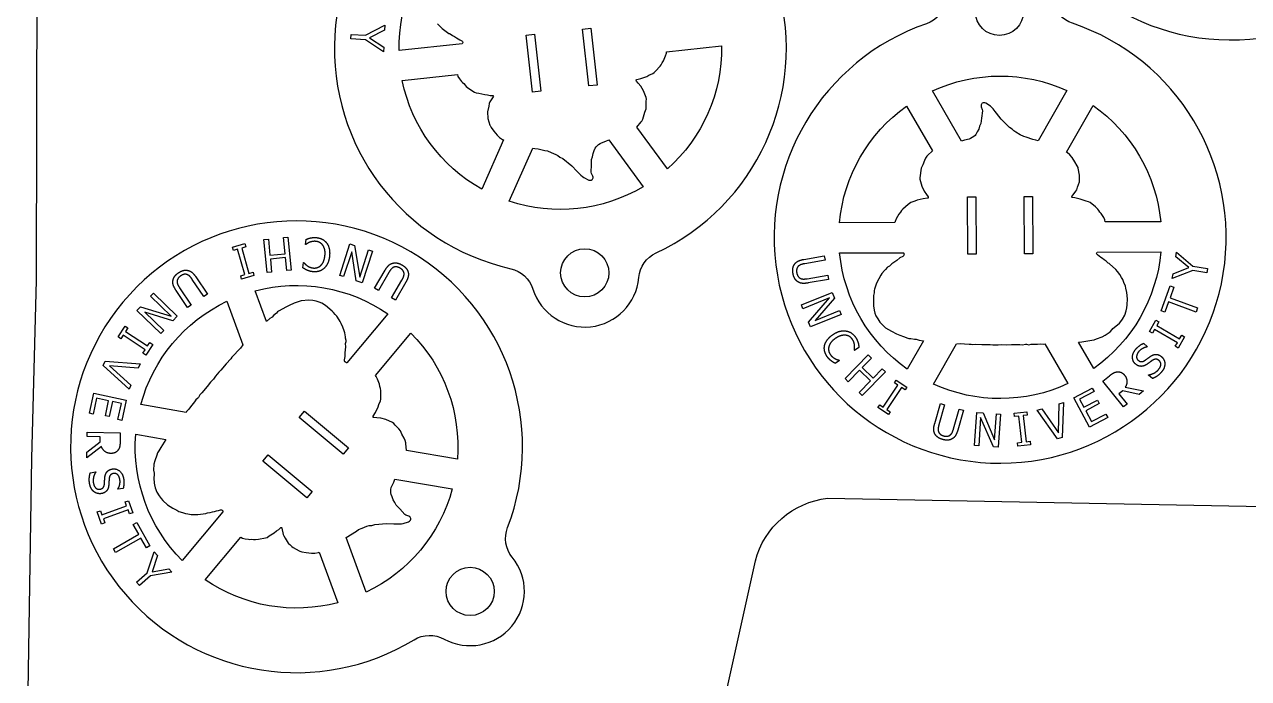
# Model space of a CAD drawing. Header units: millimetres. Extents: x 0 to 217, y 0 to 323.
# Drawn here: x 0.6 to 81.9, y 155.2 to 198.6 of the extents above; entities that cross this region are included whole.
import ezdxf

# ---------------------------------------------------------------- set-up
doc = ezdxf.new("R2010")
doc.units = ezdxf.units.MM
doc.layers.add('SCRAP_OUTLINE', color=8, linetype='Continuous')

msp = doc.modelspace()

# ---------------------------------------------------------------- linework, layer by layer
for points in [[(83.606, 228.398, 0.821365), (76.548, 228.128, -0.267689), (75.291, 226.575, 6.023346), (84.978, 226.946, -0.267689)], [(34.364, 181.035, 0.821365), (41.386, 181.797, -0.267689), (42.531, 183.435, 6.023346), (32.894, 182.389, -0.267689)], [(68.852, 200.184, 0.821365), (61.789, 200.16, -0.267689), (60.479, 198.652, 6.023346), (70.173, 198.685, -0.267689)], [(41.254, 191.785), (41.548, 192.132), (41.582, 192.182), (41.654, 192.324), (41.705, 192.472), (41.785, 192.776), (41.869, 192.996), (41.884, 193.16), (41.882, 193.502), (41.893, 193.644), (41.884, 193.748), (41.708, 194.199), (41.513, 194.504), (41.349, 194.715), (41.226, 194.85), (41.205, 194.889), (41.203, 194.908), (41.218, 194.935), (41.257, 194.952), (41.53, 195.024), (41.925, 195.157), (42.059, 195.239), (42.313, 195.348), (42.408, 195.415), (42.493, 195.499), (42.797, 195.835), (42.873, 195.929), (42.941, 196.065), (43.032, 196.189), (43.165, 196.518), (43.218, 196.707), (43.229, 196.783), (46.887, 197.18, -0.218412), (43.283, 189.011)], [(29.35, 195.277), (29.387, 195.152), (29.481, 195.002), (29.628, 194.816), (29.682, 194.757), (29.777, 194.674), (29.854, 194.569), (29.933, 194.489), (30.107, 194.358), (30.487, 194.104), (30.594, 194.059), (30.76, 194.036), (31.158, 193.945), (31.336, 193.934), (31.521, 193.898), (31.699, 193.894), (31.718, 193.884), (31.732, 193.867), (31.736, 193.835), (31.725, 193.801), (31.499, 193.459), (31.459, 193.355), (31.427, 193.185), (31.337, 192.808), (31.335, 192.765), (31.353, 192.668), (31.359, 192.483), (31.372, 192.361), (31.503, 191.926), (31.523, 191.885), (31.593, 191.768), (31.769, 191.524), (31.989, 191.261), (32.153, 191.106), (32.342, 190.963), (32.401, 190.934), (30.963, 187.674, -0.218412), (25.69, 194.879)], [(60.876, 194.19, -0.218412), (69.805, 194.221), (67.884, 190.868), (67.751, 190.921), (67.547, 190.963), (67.099, 191.12), (66.937, 191.165), (66.703, 191.282), (66.414, 191.448), (66.287, 191.532), (66.161, 191.651), (65.983, 191.758), (65.437, 192.313), (65.131, 192.714), (65.037, 192.82), (64.902, 193.003), (64.809, 193.101), (64.729, 193.169), (64.414, 193.375), (64.344, 193.397), (64.25, 193.394), (64.186, 193.37), (64.151, 193.343), (64.124, 193.308), (64.109, 193.265), (64.106, 193.215), (64.118, 193.139), (64.183, 192.951), (64.199, 192.875), (64.125, 192.387), (64.087, 192.027), (64.012, 191.858), (63.947, 191.643), (63.843, 191.471), (63.764, 191.308), (63.703, 191.238), (63.616, 191.165), (63.523, 191.099), (63.408, 191.033), (63.321, 190.997), (63.014, 190.927), (62.816, 190.857)], [(60.876, 190.214), (60.548, 189.899), (60.508, 189.853), (60.422, 189.72), (60.356, 189.578), (60.244, 189.284), (60.138, 189.074), (60.106, 188.912), (60.072, 188.572), (60.047, 188.431), (60.045, 188.327), (60.172, 187.86), (60.334, 187.536), (60.475, 187.309), (60.583, 187.162), (60.6, 187.121), (60.6, 187.102), (60.583, 187.077), (60.542, 187.064), (60.263, 187.021), (59.856, 186.93), (59.714, 186.863), (59.45, 186.781), (59.349, 186.724), (59.256, 186.649), (58.918, 186.348), (58.832, 186.262), (58.751, 186.133), (58.648, 186.019), (58.481, 185.707), (58.408, 185.524), (58.39, 185.449), (54.71, 185.437, -0.218412), (59.148, 193.184)], [(72.35, 185.497), (72.326, 185.625), (72.248, 185.783), (72.122, 185.984), (72.074, 186.048), (71.989, 186.141), (71.923, 186.254), (71.853, 186.341), (71.693, 186.49), (71.342, 186.781), (71.241, 186.838), (71.078, 186.878), (70.691, 187.01), (70.516, 187.039), (70.335, 187.095), (70.158, 187.118), (70.14, 187.129), (70.128, 187.148), (70.128, 187.18), (70.143, 187.213), (70.403, 187.529), (70.453, 187.629), (70.503, 187.794), (70.632, 188.16), (70.638, 188.202), (70.631, 188.3), (70.644, 188.485), (70.644, 188.607), (70.559, 189.054), (70.543, 189.097), (70.486, 189.221), (70.336, 189.482), (70.145, 189.766), (69.998, 189.938), (69.825, 190.099), (69.769, 190.135), (71.54, 193.227, -0.218412), (76.031, 185.509)], [(41.669, 187.83, -0.218412), (32.793, 186.867), (34.352, 190.402), (34.491, 190.363), (34.698, 190.342), (35.16, 190.233), (35.325, 190.205), (35.571, 190.113), (35.876, 189.979), (36.011, 189.908), (36.149, 189.803), (36.337, 189.715), (36.938, 189.22), (37.284, 188.854), (37.388, 188.758), (37.542, 188.59), (37.644, 188.502), (37.731, 188.443), (38.066, 188.271), (38.138, 188.257), (38.231, 188.269), (38.292, 188.3), (38.324, 188.33), (38.347, 188.368), (38.358, 188.413), (38.355, 188.463), (38.335, 188.536), (38.251, 188.717), (38.228, 188.791), (38.25, 189.284), (38.251, 189.647), (38.307, 189.822), (38.349, 190.042), (38.435, 190.225), (38.496, 190.394), (38.55, 190.471), (38.628, 190.553), (38.714, 190.627), (38.822, 190.705), (38.904, 190.751), (39.202, 190.852), (39.392, 190.943)], [(28.471, 157.801, 0.821365), (32.992, 163.227, -0.267689), (32.679, 165.2, 6.023346), (26.473, 157.753, -0.267689)], [(58.95, 183.451), (58.968, 183.424), (58.99, 183.351), (58.984, 183.305), (58.952, 183.249), (58.903, 183.205), (58.711, 183.101), (58.51, 182.933), (58.184, 182.703), (58.021, 182.559), (57.904, 182.494), (57.864, 182.461), (57.768, 182.334), (57.688, 182.271), (57.529, 182.062), (57.451, 181.951), (57.311, 181.72), (57.195, 181.477), (57.145, 181.351), (57.028, 181.029), (57.007, 180.946), (57.003, 180.796), (56.965, 180.619), (56.956, 180.487), (56.962, 179.914), (57.002, 179.63), (57.05, 179.443), (57.117, 179.258), (57.243, 179.056), (57.388, 178.846), (57.754, 178.47), (58.163, 178.23), (58.492, 178.066), (58.72, 177.974), (58.952, 177.891), (59.237, 177.773), (59.32, 177.758), (59.44, 177.75), (59.685, 177.703), (59.807, 177.703), (59.99, 177.651), (60.287, 177.605), (59.207, 175.72, -0.218412), (54.716, 183.437)], [(70.578, 177.518), (70.794, 177.54), (71.191, 177.602), (71.333, 177.617), (71.455, 177.648), (71.617, 177.663), (71.759, 177.725), (72.135, 177.861), (72.348, 177.971), (72.67, 178.193), (72.799, 178.358), (72.858, 178.418), (73.058, 178.562), (73.3, 178.778), (73.378, 178.878), (73.483, 179.033), (73.647, 179.307), (73.734, 179.591), (73.783, 179.789), (73.808, 179.979), (73.823, 180.385), (73.78, 180.812), (73.71, 181.096), (73.686, 181.239), (73.58, 181.482), (73.509, 181.679), (73.436, 181.807), (73.305, 182.007), (73.162, 182.201), (73.041, 182.346), (72.637, 182.719), (72.598, 182.726), (72.536, 182.756), (72.401, 182.879), (72.271, 182.97), (72.162, 183.073), (72.049, 183.14), (71.942, 183.227), (71.826, 183.301), (71.778, 183.349), (71.763, 183.391), (71.764, 183.407), (71.82, 183.495), (76.038, 183.509, -0.218412), (71.6, 175.762)], [(22.017, 176.142), (21.984, 176.146), (21.915, 176.176), (21.883, 176.21), (21.861, 176.271), (21.859, 176.336), (21.902, 176.551), (21.903, 176.812), (21.936, 177.21), (21.93, 177.427), (21.956, 177.559), (21.957, 177.611), (21.921, 177.766), (21.924, 177.868), (21.866, 178.124), (21.832, 178.255), (21.744, 178.51), (21.633, 178.756), (21.568, 178.875), (21.398, 179.172), (21.347, 179.241), (21.234, 179.341), (21.124, 179.483), (21.028, 179.575), (20.585, 179.938), (20.342, 180.09), (20.168, 180.174), (19.983, 180.241), (19.747, 180.275), (19.493, 180.299), (18.97, 180.26), (18.523, 180.102), (18.186, 179.954), (17.969, 179.839), (17.756, 179.715), (17.483, 179.572), (17.418, 179.518), (17.335, 179.431), (17.141, 179.274), (17.063, 179.181), (16.906, 179.074), (16.679, 178.876), (15.929, 180.915, -0.218412), (24.727, 179.394)], [(8.336, 173.365, -0.218412), (14.052, 180.225), (15.118, 177.325), (14.945, 177.11), (14.784, 176.925), (14.553, 176.695), (14.47, 176.594), (14.385, 176.517), (14.303, 176.4), (14, 176.071), (13.649, 175.649), (13.519, 175.519), (13.298, 175.253), (13.153, 175.057), (12.95, 174.855), (12.73, 174.562), (12.379, 174.141), (12.247, 174.012), (12.155, 173.842), (12.11, 173.789), (11.984, 173.689), (11.91, 173.552), (11.637, 173.224), (11.518, 173.058), (11.379, 172.91), (11.338, 172.847)], [(25.959, 170.32), (25.929, 170.773), (25.92, 170.833), (25.873, 170.985), (25.807, 171.127), (25.653, 171.402), (25.561, 171.618), (25.457, 171.747), (25.218, 171.991), (25.127, 172.101), (25.049, 172.169), (24.609, 172.372), (24.257, 172.456), (23.992, 172.494), (23.81, 172.505), (23.768, 172.519), (23.753, 172.531), (23.745, 172.561), (23.761, 172.6), (23.908, 172.842), (24.099, 173.212), (24.139, 173.363), (24.246, 173.619), (24.267, 173.733), (24.271, 173.852), (24.256, 174.305), (24.246, 174.426), (24.199, 174.57), (24.179, 174.723), (24.046, 175.052), (23.953, 175.225), (23.908, 175.287), (26.264, 178.114, -0.218412), (29.346, 169.734)], [(69.871, 174.756, -0.218412), (60.942, 174.725), (62.478, 177.406), (62.754, 177.412), (62.999, 177.407), (63.324, 177.379), (63.455, 177.379), (63.568, 177.363), (63.711, 177.376), (64.158, 177.356), (64.707, 177.358), (64.89, 177.342), (65.235, 177.343), (65.479, 177.358), (65.764, 177.333), (66.13, 177.353), (66.679, 177.354), (66.862, 177.337), (67.051, 177.375), (67.121, 177.375), (67.279, 177.342), (67.431, 177.374), (67.858, 177.376), (68.061, 177.391), (68.264, 177.38), (68.339, 177.389)], [(9.997, 171.049), (9.876, 170.869), (9.668, 170.525), (9.589, 170.406), (9.534, 170.293), (9.44, 170.159), (9.397, 170.01), (9.26, 169.635), (9.206, 169.401), (9.17, 169.012), (9.214, 168.807), (9.222, 168.723), (9.204, 168.478), (9.214, 168.153), (9.24, 168.029), (9.291, 167.849), (9.396, 167.547), (9.557, 167.299), (9.677, 167.133), (9.806, 166.992), (10.108, 166.719), (10.463, 166.478), (10.726, 166.349), (10.85, 166.276), (11.105, 166.201), (11.301, 166.128), (11.446, 166.102), (11.684, 166.074), (11.924, 166.058), (12.113, 166.058), (12.658, 166.128), (12.689, 166.153), (12.752, 166.182), (12.932, 166.206), (13.086, 166.247), (13.235, 166.264), (13.359, 166.307), (13.494, 166.334), (13.625, 166.375), (13.693, 166.381), (13.735, 166.365), (13.747, 166.355), (13.778, 166.255), (11.078, 163.015, -0.218412), (7.995, 171.395)], [(29.005, 167.763, -0.218412), (23.289, 160.904), (21.956, 164.531), (22.083, 164.599), (22.245, 164.728), (22.654, 164.97), (22.792, 165.065), (23.032, 165.169), (23.345, 165.284), (23.492, 165.327), (23.663, 165.348), (23.86, 165.415), (24.636, 165.476), (25.139, 165.454), (25.281, 165.457), (25.508, 165.443), (25.643, 165.451), (25.747, 165.469), (26.107, 165.578), (26.169, 165.617), (26.227, 165.69), (26.25, 165.755), (26.252, 165.799), (26.242, 165.842), (26.219, 165.882), (26.182, 165.916), (26.117, 165.956), (25.931, 166.027), (25.862, 166.064), (25.535, 166.434), (25.284, 166.695), (25.203, 166.861), (25.08, 167.048), (25.016, 167.239), (24.942, 167.404), (24.927, 167.496), (24.927, 167.609), (24.937, 167.723), (24.96, 167.854), (24.988, 167.944), (25.131, 168.224), (25.205, 168.42)], [(14.971, 164.563), (15.084, 164.498), (15.256, 164.456), (15.49, 164.424), (15.571, 164.419), (15.697, 164.425), (15.825, 164.403), (15.937, 164.401), (16.153, 164.427), (16.603, 164.509), (16.711, 164.55), (16.846, 164.649), (17.196, 164.86), (17.332, 164.976), (17.49, 165.079), (17.621, 165.199), (17.642, 165.206), (17.664, 165.203), (17.689, 165.183), (17.704, 165.15), (17.779, 164.748), (17.823, 164.645), (17.918, 164.501), (18.115, 164.166), (18.143, 164.135), (18.224, 164.077), (18.357, 163.948), (18.45, 163.87), (18.847, 163.647), (18.89, 163.632), (19.022, 163.597), (19.318, 163.543), (19.658, 163.507), (19.884, 163.509), (20.119, 163.538), (20.182, 163.558), (21.412, 160.214, -0.218412), (12.614, 161.734)]]:
    msp.add_lwpolyline(points, format="xyb", close=True)
msp.add_lwpolyline([(28.036, 198.647), (28.198, 198.469), (28.333, 198.338), (28.774, 198.009), (28.813, 198.006), (28.879, 197.983), (29.026, 197.875), (29.165, 197.798), (29.283, 197.707), (29.403, 197.652), (29.518, 197.577), (29.641, 197.516), (29.694, 197.473), (29.714, 197.432), (29.715, 197.417), (29.668, 197.323), (25.475, 196.868, -0.218412), (29.078, 205.037)], format="xyb")
for points in [[(24.457, 197.093), (24.441, 196.783), (23.256, 197.592), (22.284, 197.644), (22.3, 197.936), (23.241, 197.885), (24.537, 198.56), (24.519, 198.236), (23.522, 197.72)], [(38.068, 194.52), (37.658, 198.299), (38.204, 198.358), (38.614, 194.579)], [(34.329, 194.114), (33.919, 197.893), (34.465, 197.952), (34.875, 194.173)], [(63.759, 187.161), (63.772, 183.36), (63.223, 183.358), (63.21, 187.159)], [(67.519, 187.174), (67.532, 183.372), (66.983, 183.371), (66.971, 187.172)], [(16.727, 182.14), (16.511, 184.329), (16.802, 184.358), (16.908, 183.286), (17.915, 183.386), (17.81, 184.457), (18.101, 184.486), (18.317, 182.297), (18.026, 182.268), (17.941, 183.127), (16.933, 183.027), (17.018, 182.168)], [(14.48, 183.599), (14.418, 183.815), (15.237, 184.051), (15.299, 183.835), (15.03, 183.758), (15.514, 182.075), (15.783, 182.152), (15.845, 181.937), (15.026, 181.701), (14.964, 181.917), (15.233, 181.994), (14.749, 183.677)], [(21.536, 181.946), (22.215, 184.039), (22.527, 183.937), (22.867, 181.833), (23.453, 183.637), (23.712, 183.553), (23.033, 181.46), (22.638, 181.588), (22.333, 183.519), (21.795, 181.862)], [(77.026, 183.179), (77.075, 183.485), (78.169, 182.557), (79.13, 182.404), (79.084, 182.115), (78.152, 182.264), (76.794, 181.728), (76.845, 182.049), (77.891, 182.457)], [(78.472, 179.787), (78.371, 179.513), (76.551, 180.185), (76.295, 179.493), (76.051, 179.583), (76.664, 181.242), (76.908, 181.152), (76.652, 180.46)], [(9.669, 178.095), (8.08, 179.617), (8.306, 179.854), (10.35, 179.245), (8.98, 180.557), (9.168, 180.754), (10.757, 179.232), (10.47, 178.932), (8.599, 179.497), (9.857, 178.292)], [(54.813, 179.352), (52.774, 178.527), (52.651, 178.831), (54.044, 180.445), (52.286, 179.734), (52.183, 179.986), (54.223, 180.811), (54.379, 180.426), (53.096, 178.952), (54.711, 179.605)], [(77.424, 177.971), (77.618, 177.858), (77.19, 177.121), (76.996, 177.234), (77.137, 177.476), (75.622, 178.355), (75.482, 178.113), (75.288, 178.226), (75.715, 178.963), (75.91, 178.85), (75.769, 178.608), (77.283, 177.729)], [(7.01, 177.742), (6.823, 177.865), (7.292, 178.577), (7.479, 178.453), (7.325, 178.219), (8.787, 177.256), (8.941, 177.49), (9.129, 177.366), (8.66, 176.654), (8.472, 176.778), (8.626, 177.012), (7.164, 177.975)], [(57.756, 175.544), (56.217, 173.971), (56.008, 174.175), (56.761, 174.945), (56.038, 175.653), (55.285, 174.883), (55.076, 175.088), (56.614, 176.661), (56.823, 176.456), (56.22, 175.839), (56.944, 175.131), (57.547, 175.748)], [(7.684, 174.662), (7.566, 174.389), (5.848, 175.959), (5.974, 176.248), (8.293, 176.069), (8.169, 175.781), (6.25, 175.948)], [(58.082, 172.884), (57.957, 172.697), (57.25, 173.173), (57.375, 173.36), (57.608, 173.203), (58.585, 174.656), (58.353, 174.812), (58.479, 174.998), (59.186, 174.522), (59.06, 174.336), (58.828, 174.492), (57.85, 173.04)], [(4.919, 172.786), (5.211, 174.131), (7.361, 173.664), (7.068, 172.319), (6.814, 172.374), (7.044, 173.434), (6.455, 173.562), (6.241, 172.574), (5.986, 172.629), (6.201, 173.617), (5.403, 173.79), (5.173, 172.731)], [(72.511, 172.51), (71.293, 171.87), (70.269, 173.817), (71.487, 174.457), (71.609, 174.227), (70.649, 173.722), (70.93, 173.189), (71.824, 173.66), (71.945, 173.429), (71.051, 172.959), (71.431, 172.236), (72.39, 172.74)], [(69.297, 173.423), (69.582, 173.508), (69.484, 171.183), (69.181, 171.093), (67.827, 172.985), (68.128, 173.075), (69.234, 171.497)], [(21.768, 170.074), (18.848, 172.507), (19.199, 172.929), (22.119, 170.495)], [(65.391, 172.736), (65.247, 170.541), (64.92, 170.563), (64.073, 172.519), (63.949, 170.626), (63.676, 170.644), (63.821, 172.84), (64.235, 172.812), (65.005, 171.016), (65.119, 172.754)], [(67.371, 170.927), (67.397, 170.704), (66.55, 170.606), (66.524, 170.829), (66.802, 170.861), (66.601, 172.601), (66.323, 172.568), (66.297, 172.791), (67.144, 172.89), (67.169, 172.666), (66.891, 172.634), (67.093, 170.895)], [(19.36, 167.185), (16.44, 169.618), (16.792, 170.04), (19.712, 167.606)], [(5.944, 165.513), (5.733, 165.437), (5.443, 166.238), (5.655, 166.314), (5.75, 166.051), (7.396, 166.646), (7.301, 166.909), (7.512, 166.986), (7.802, 166.184), (7.591, 166.108), (7.496, 166.371), (5.849, 165.776)], [(6.662, 163.543), (6.517, 163.797), (8.202, 164.758), (7.836, 165.399), (8.062, 165.528), (8.938, 163.992), (8.712, 163.863), (8.346, 164.504)], [(10.189, 162.47), (10.393, 162.236), (8.979, 161.994), (8.243, 161.357), (8.052, 161.578), (8.764, 162.195), (9.227, 163.58), (9.44, 163.335), (9.081, 162.271)]]:
    msp.add_lwpolyline(points, close=True)
for points in [[(19.286, 183.987), (19.265, 183.99), (19.303, 184.337)], [(19.097, 182.444), (19.135, 182.795), (19.158, 182.793)], [(52.349, 183.008), (53.701, 183.244), (53.751, 182.956), (52.399, 182.72)], [(24.8, 182.142), (24.108, 180.948), (23.855, 181.095), (24.543, 182.283)], [(11.991, 181.842), (12.761, 180.706), (12.519, 180.542), (11.749, 181.678)], [(25.92, 181.484), (25.232, 180.297), (24.979, 180.443), (25.667, 181.631)], [(52.565, 181.726), (53.925, 181.963), (53.975, 181.675), (52.622, 181.439)], [(10.911, 181.119), (11.685, 179.977), (11.443, 179.813), (10.673, 180.949)], [(55.999, 177.163), (55.706, 176.967), (55.693, 176.986)], [(74.885, 177.433), (75.154, 177.21), (75.14, 177.193)], [(54.696, 176.316), (54.707, 176.299), (54.417, 176.104)], [(73.68, 174.532), (74.89, 174.28), (74.595, 174.041), (73.504, 174.284), (73.243, 174.073), (73.794, 173.393), (73.567, 173.209), (72.183, 174.919), (72.624, 175.276)], [(75.492, 175.092), (75.21, 175.327), (75.223, 175.344)], [(61.028, 172.107), (61.404, 173.428), (61.685, 173.348), (61.309, 172.027)], [(62.276, 171.745), (62.654, 173.072), (62.935, 172.992), (62.559, 171.672)], [(5.716, 170.592), (4.745, 169.827), (4.752, 170.206), (5.639, 170.886), (5.645, 171.221), (4.77, 171.237), (4.775, 171.529), (6.975, 171.49), (6.965, 170.923)], [(4.981, 168.843), (5.342, 168.908), (5.346, 168.887)], [(7.164, 167.803), (6.82, 167.741), (6.816, 167.762)]]:
    msp.add_lwpolyline(points)
for centre in [(65.323, 199.473), (37.8, 182.112), (30.194, 160.962)]:
    msp.add_circle(centre, 1.6)
for points in [[(19.303, 184.337), (19.379, 184.363), (19.513, 184.411), (19.607, 184.43)], [(19.607, 184.43), (19.706, 184.451), (19.872, 184.465), (20.004, 184.451)], [(20.004, 184.451), (20.216, 184.428), (20.56, 184.245), (20.676, 184.088)], [(19.537, 184.138), (19.453, 184.1), (19.323, 184.017), (19.286, 183.987)], [(19.973, 184.2), (19.847, 184.214), (19.626, 184.175), (19.537, 184.138)], [(20.426, 183.93), (20.345, 184.048), (20.111, 184.185), (19.973, 184.2)], [(20.556, 183.247), (20.581, 183.472), (20.508, 183.808), (20.426, 183.93)], [(20.676, 184.088), (20.792, 183.932), (20.889, 183.491), (20.859, 183.214)], [(20.289, 182.607), (20.394, 182.709), (20.533, 183.036), (20.556, 183.247)], [(20.859, 183.214), (20.829, 182.939), (20.645, 182.547), (20.496, 182.411)], [(51.725, 182.685), (51.817, 182.819), (52.117, 182.967), (52.349, 183.008)], [(10.472, 181.622), (10.501, 181.767), (10.675, 182.005), (10.843, 182.119)], [(10.843, 182.119), (11.004, 182.228), (11.3, 182.306), (11.441, 182.279)], [(11.422, 181.993), (11.323, 182.033), (11.104, 181.995), (10.983, 181.913)], [(11.749, 181.678), (11.663, 181.805), (11.515, 181.954), (11.422, 181.993)], [(11.441, 182.279), (11.601, 182.25), (11.859, 182.037), (11.991, 181.842)], [(19.374, 182.285), (19.305, 182.316), (19.165, 182.397), (19.097, 182.444)], [(19.158, 182.793), (19.193, 182.753), (19.303, 182.641), (19.385, 182.583)], [(19.752, 182.187), (19.642, 182.199), (19.453, 182.251), (19.374, 182.285)], [(19.385, 182.583), (19.463, 182.528), (19.653, 182.448), (19.781, 182.435)], [(20.496, 182.411), (20.349, 182.278), (19.974, 182.163), (19.752, 182.187)], [(19.781, 182.435), (19.921, 182.419), (20.183, 182.507), (20.289, 182.607)], [(24.543, 182.283), (24.658, 182.482), (24.903, 182.719), (25.061, 182.757)], [(25.1, 182.473), (25.011, 182.428), (24.874, 182.27), (24.8, 182.142)], [(25.061, 182.757), (25.204, 182.794), (25.495, 182.741), (25.671, 182.639)], [(25.545, 182.423), (25.427, 182.492), (25.196, 182.52), (25.1, 182.473)], [(25.808, 182.062), (25.802, 182.169), (25.672, 182.349), (25.545, 182.423)], [(25.667, 181.631), (25.744, 181.763), (25.814, 181.962), (25.808, 182.062)], [(25.671, 182.639), (25.839, 182.541), (26.038, 182.309), (26.075, 182.17)], [(26.075, 182.17), (26.118, 182.013), (26.038, 181.688), (25.92, 181.484)], [(51.625, 182.074), (51.591, 182.266), (51.642, 182.567), (51.725, 182.685)], [(51.926, 181.531), (51.806, 181.617), (51.66, 181.874), (51.625, 182.074)], [(51.978, 182.55), (51.9, 182.477), (51.846, 182.261), (51.871, 182.117)], [(51.871, 182.117), (51.894, 181.982), (52.021, 181.787), (52.119, 181.744)], [(52.399, 182.72), (52.248, 182.693), (52.051, 182.619), (51.978, 182.55)], [(10.673, 180.949), (10.544, 181.14), (10.437, 181.463), (10.472, 181.622)], [(10.983, 181.913), (10.87, 181.836), (10.743, 181.64), (10.745, 181.534)], [(10.745, 181.534), (10.746, 181.433), (10.828, 181.242), (10.911, 181.119)], [(52.622, 181.439), (52.396, 181.4), (52.057, 181.435), (51.926, 181.531)], [(52.119, 181.744), (52.211, 181.704), (52.419, 181.701), (52.565, 181.726)], [(53.725, 177.317), (53.77, 177.506), (54.046, 177.864), (54.277, 178.018)], [(54.277, 178.018), (54.506, 178.172), (54.926, 178.283), (55.126, 178.256)], [(55.108, 177.972), (54.963, 177.987), (54.623, 177.883), (54.446, 177.765)], [(55.567, 177.694), (55.489, 177.811), (55.253, 177.955), (55.108, 177.972)], [(55.126, 178.256), (55.322, 178.229), (55.651, 178.016), (55.775, 177.831)], [(53.879, 176.568), (53.76, 176.746), (53.679, 177.127), (53.725, 177.317)], [(54.007, 177.226), (53.968, 177.089), (54.014, 176.821), (54.092, 176.706)], [(54.446, 177.765), (54.258, 177.639), (54.048, 177.367), (54.007, 177.226)], [(55.708, 177.294), (55.7, 177.39), (55.638, 177.587), (55.567, 177.694)], [(55.693, 176.986), (55.701, 177.039), (55.716, 177.195), (55.708, 177.294)], [(55.775, 177.831), (55.837, 177.739), (55.918, 177.56), (55.943, 177.478)], [(55.943, 177.478), (55.964, 177.406), (55.991, 177.246), (55.999, 177.163)], [(74.357, 177.022), (74.476, 177.165), (74.742, 177.37), (74.885, 177.433)], [(75.14, 177.193), (74.999, 177.174), (74.679, 177.013), (74.564, 176.875)], [(54.151, 176.278), (54.07, 176.34), (53.953, 176.458), (53.879, 176.568)], [(54.092, 176.706), (54.162, 176.601), (54.334, 176.456), (54.419, 176.412)], [(54.419, 176.412), (54.502, 176.371), (54.649, 176.326), (54.696, 176.316)], [(74.367, 176.051), (74.161, 176.222), (74.15, 176.774), (74.357, 177.022)], [(74.564, 176.875), (74.434, 176.719), (74.42, 176.404), (74.539, 176.305)], [(74.539, 176.305), (74.645, 176.215), (74.868, 176.223), (74.985, 176.306)], [(74.985, 176.306), (75.064, 176.361), (75.286, 176.527), (75.363, 176.578)], [(75.477, 176.302), (75.39, 176.243), (75.251, 176.138), (75.146, 176.061)], [(75.363, 176.578), (75.562, 176.708), (75.911, 176.69), (76.069, 176.559)], [(75.909, 176.295), (75.808, 176.379), (75.599, 176.384), (75.477, 176.302)], [(76.069, 176.559), (76.169, 176.475), (76.293, 176.235), (76.3, 176.106)], [(54.417, 176.104), (54.348, 176.146), (54.225, 176.218), (54.151, 176.278)], [(72.624, 175.276), (72.77, 175.394), (72.994, 175.523), (73.132, 175.538)], [(73.132, 175.538), (73.269, 175.552), (73.52, 175.455), (73.628, 175.32)], [(74.763, 175.906), (74.664, 175.901), (74.465, 175.969), (74.367, 176.051)], [(75.146, 176.061), (75.049, 175.993), (74.864, 175.913), (74.763, 175.906)], [(75.223, 175.344), (75.42, 175.368), (75.769, 175.553), (75.877, 175.683)], [(76.086, 175.537), (75.933, 175.354), (75.641, 175.16), (75.492, 175.092)], [(75.877, 175.683), (76.033, 175.869), (76.037, 176.189), (75.909, 176.295)], [(76.3, 176.106), (76.306, 175.964), (76.215, 175.692), (76.086, 175.537)], [(73.628, 175.32), (73.78, 175.133), (73.794, 174.725), (73.68, 174.532)], [(61.047, 171.405), (60.967, 171.546), (60.963, 171.881), (61.028, 172.107)], [(61.309, 172.027), (61.267, 171.88), (61.248, 171.67), (61.278, 171.574)], [(61.278, 171.574), (61.311, 171.473), (61.481, 171.33), (61.622, 171.29)], [(62.066, 171.351), (62.142, 171.416), (62.235, 171.602), (62.276, 171.745)], [(62.559, 171.672), (62.496, 171.45), (62.317, 171.16), (62.173, 171.084)], [(6.965, 170.923), (6.962, 170.734), (6.916, 170.48), (6.839, 170.365)], [(61.554, 171.049), (61.367, 171.103), (61.117, 171.279), (61.047, 171.405)], [(62.173, 171.084), (62.044, 171.014), (61.749, 170.994), (61.554, 171.049)], [(61.622, 171.29), (61.754, 171.252), (61.985, 171.281), (62.066, 171.351)], [(6.353, 170.124), (6.113, 170.128), (5.791, 170.38), (5.716, 170.592)], [(6.839, 170.365), (6.762, 170.251), (6.526, 170.121), (6.353, 170.124)], [(6.072, 168.878), (6.132, 168.958), (6.312, 169.066), (6.438, 169.089)], [(6.438, 169.089), (6.702, 169.136), (7.132, 168.79), (7.189, 168.472)], [(4.94, 168.102), (4.898, 168.338), (4.937, 168.685), (4.981, 168.843)], [(5.346, 168.887), (5.238, 168.721), (5.156, 168.335), (5.186, 168.168)], [(5.918, 168.077), (5.928, 168.182), (5.936, 168.356), (5.945, 168.486)], [(5.945, 168.486), (5.955, 168.604), (6.013, 168.797), (6.072, 168.878)], [(6.236, 168.451), (6.228, 168.356), (6.212, 168.079), (6.202, 167.987)], [(6.522, 168.794), (6.385, 168.77), (6.248, 168.595), (6.236, 168.451)], [(6.943, 168.408), (6.907, 168.608), (6.675, 168.822), (6.522, 168.794)], [(6.816, 167.762), (6.893, 167.883), (6.975, 168.231), (6.943, 168.408)], [(7.189, 168.472), (7.222, 168.29), (7.208, 167.954), (7.164, 167.803)], [(5.238, 167.573), (5.125, 167.659), (4.976, 167.904), (4.94, 168.102)], [(5.186, 168.168), (5.228, 167.93), (5.471, 167.721), (5.634, 167.751)], [(5.733, 167.459), (5.605, 167.436), (5.341, 167.495), (5.238, 167.573)], [(5.634, 167.751), (5.764, 167.774), (5.902, 167.931), (5.918, 168.077)], [(6.202, 167.987), (6.173, 167.752), (5.935, 167.495), (5.733, 167.459)]]:
    msp.add_open_spline(points, degree=2)
at = {"layer": 'SCRAP_OUTLINE'}
msp.add_lwpolyline([(1.123, 242.249), (1.476, 222.495), (1.395, 181.628), (1.07, 169.796), (0.614, 140.289, -0.053702)], format="xyb", dxfattribs=at)
msp.add_lwpolyline([(94.011, 5.262), (51.904, 5.405), (48.261, 7.091), (34.377, 72.421), (34.748, 100.675), (38.213, 116.234), (43.685, 138.495), (49.123, 162.986, -0.309119), (53.912, 167.146), (94.45, 166.367, -0.281134), (97.765, 160.767), (106.941, 104.549), (106.625, 69.329), (97.914, 21.102, -0.088464)], format="xyb", close=True, dxfattribs=at)

doc.saveas('drawing.dxf')
